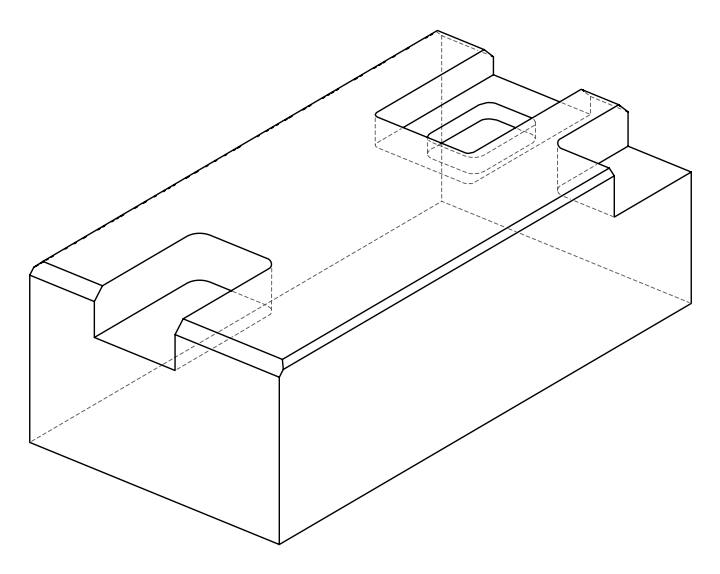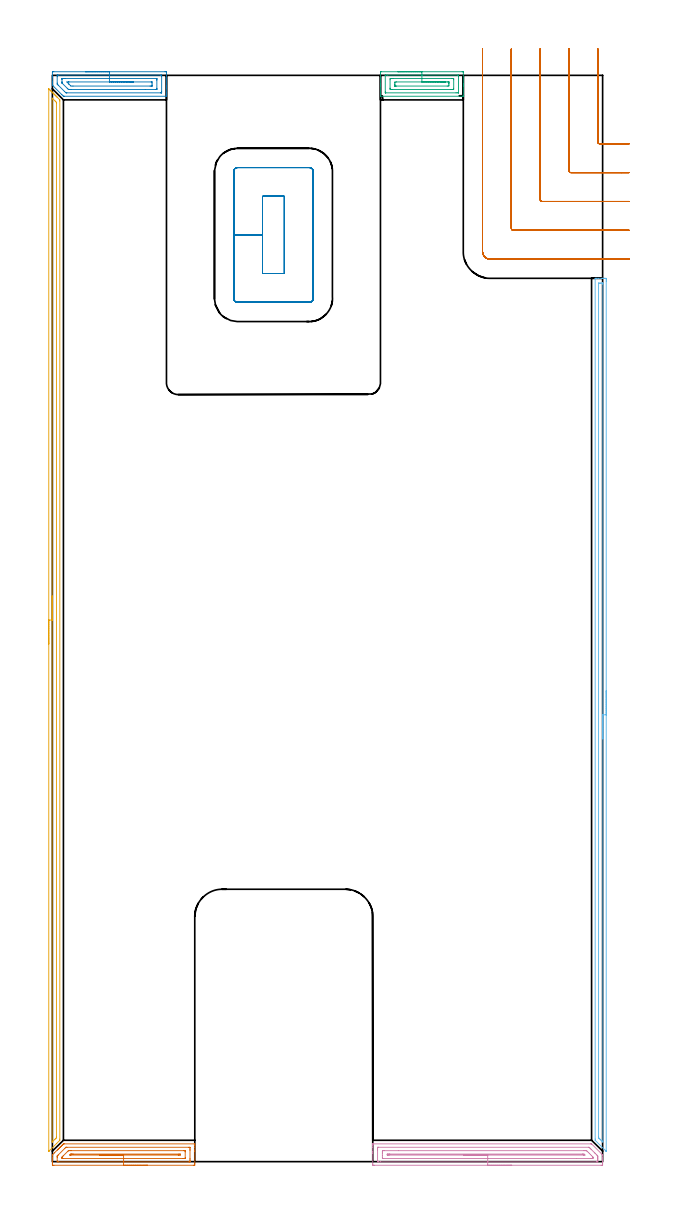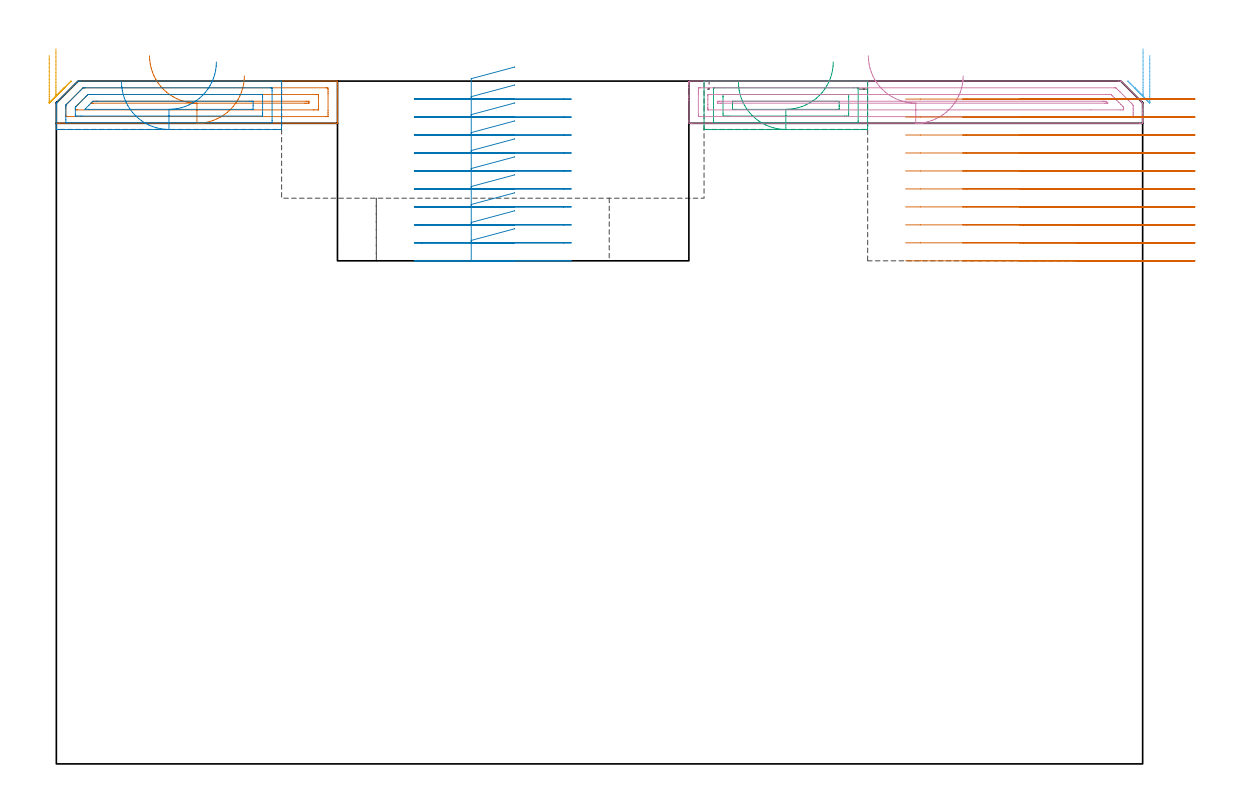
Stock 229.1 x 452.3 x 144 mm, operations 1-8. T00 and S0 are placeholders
(PLAN: 10 operations, 3 tool changes, 122.8 min)
(1 AREA_MILL | FG_CHAMFER_SURFACE | UGT0205_001 | 2.02 min | 2564 mm3)
(2 AREA_MILL_1 | FG_CHAMFER_SURFACE_1 | UGT0205_001 | 1.71 min | 2782 mm3)
(3 AREA_MILL_2 | FG_CHAMFER_SURFACE_2 | UGT0205_001 | 1.33 min | 2413 mm3)
(4 AREA_MILL_3 | FG_CHAMFER_SURFACE_3 | UGT0205_001 | 3.19 min | 4003 mm3)
(5 AREA_MILL_4 | FG_CHAMFER_SURFACE_4 | UGT0205_001 | 7.19 min | 4616 mm3)
(6 AREA_MILL_5 | FG_CHAMFER_SURFACE_5 | UGT0205_001 | 5.96 min | 3843 mm3)
(7 MILL_CORNER_NOTCH_RECTANGULAR | CORNER_NOTCH_RECTANGULAR | NXT0201_012 | Follow Part, ap 4, ae 75% | 11.27 min | 184425 mm3)
(8 MILL_RECTANGULAR_POCKET | POCKET_RECTANGULAR_STRAIGHT | NXT0201_012 | Follow Part, ap 4, ae 75% | 6.5 min | 131218 mm3)
(9 MILL_SLOT | SLOT_PARTIAL_RECTANGULAR | NXT0201_009 | Follow Part, ap 2, ae 75% | 66.01 min | 206068 mm3)
(10 MILL_SLOT_1 | SLOT_PARTIAL_RECTANGULAR_1 | NXT0201_012 | Follow Part, ap 4, ae 75% | 17.64 min | 316006 mm3)
(TOOL UGT0205_001 | Chamfer Mill 20 x 3 x 45 deg. | D20 FL50 Z2)
(TOOL NXT0201_012 | ENDMILL 16mm [2P460-1600-NA 1630] | D16 FL38 Z6)
(TOOL NXT0201_009 | ENDMILL 8mm [2P460-0800-NA 1630] | D8 FL26 Z6)
(OP 1 AREA_MILL)
G17 G21 G94 G90
T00 M6
G54
G17 G0 G90 X39.65 Y-1.5 S1061 M3
G43 Z154. H0
Z145.1
G94 G1 X39.612 Z144.228 F250.
X39.498 Z143.364
X39.309 Z142.512
X39.047 Z141.68
X38.713 Z140.874
X38.31 Z140.1
X37.841 Z139.364
X37.31 Z138.672
X36.721 Z138.029
X36.078 Z137.44
X35.386 Z136.908
X34.65 Z136.44
X33.876 Z136.037
X33.07 Z135.703
X32.238 Z135.441
X31.386 Z135.252
X30.522 Z135.138
X29.65 Z135.1
X0.617
X0.142 Y-1.494 Z135.102
X0.009 Y-1.491 Z135.105
X0. Y-1.024 Z135.571
Y-0.752 Z135.844
Y-0.141 Z136.453
Y0.404 Z137.001
Y0.742 Z137.338
Y1.288 Z137.884
Y1.625 Z138.22
Y2.729 Z139.327
X0.003 Y2.792 Z139.389
X0.022 Y2.823 Z139.421
X0.857 Y3.657 Z140.256
X2.062 Y4.864 Z141.461
X2.106 Y4.907 Z141.506
X2.312 Y5.112 Z141.711
X2.357 Y5.158 Z141.755
X2.404 Y5.205 Z141.803
X2.603 Y5.404 Z142.002
X2.651 Y5.452 Z142.049
X2.702 Y5.502 Z142.101
X2.894 Y5.695 Z142.294
X2.945 Y5.747 Z142.344
X3. Y5.8 Z142.399
X3.185 Y5.986 Z142.585
X3.24 Y6.041 Z142.638
X3.297 Y6.098 Z142.697
X3.476 Y6.277 Z142.876
X3.534 Y6.336 Z142.932
X3.595 Y6.396 Z142.995
X3.768 Y6.568 Z143.167
X3.828 Y6.63 Z143.226
X3.893 Y6.693 Z143.292
X4.059 Y6.859 Z143.458
X4.123 Y6.924 Z143.521
X4.191 Y6.992 Z143.589
X4.565 Y7.366 Z143.964
X4.574 Y7.374 Z143.969
X4.604 Y7.398 Z143.983
X5.083 Y7.4 Z144.
X59.129
X59.291 Y7.397 Z143.988
X59.293 Y7.387 Z143.978
X59.3 Y7.036 Z143.636
Y6.717 Z143.316
Y6.041 Z142.636
Y4.82 Z141.417
Y4.275 Z140.869
Y-0.752 Z135.846
X59.297 Y-1.024 Z135.573
X59.291 Y-1.492 Z135.106
X59.159 Y-1.495 Z135.103
X58.683 Y-1.5 Z135.1
X29.65
Y-0.086 Z136.514
X2.404 Y-0.085 Z136.515
X2.347
X2.02 Y-0.079 Z136.521
X2.01 Y0.027 Z136.627
X2.003 Y0.255 Z136.855
X2. Y1.625 Z138.225
X2.001 Y2.024 Z138.624
X2.005 Y2.266 Z138.866
X2.01 Y2.326 Z138.926
X2.015 Y2.353 Z138.953
X2.036 Y2.378 Z138.978
X2.16 Y2.508 Z139.108
X2.28 Y2.631 Z139.231
X2.404 Y2.755 Z139.355
X5.084 Y5.434 Z142.034
X5.39 Y5.739 Z142.339
X5.587 Y5.933 Z142.533
X5.624 Y5.965 Z142.565
X5.642 Y5.979 Z142.579
X5.664 Y5.981 Z142.581
X5.768 Y5.984 Z142.584
X5.977 Y5.986 Z142.586
X6.033
X56.896 Y5.985 Z142.585
X56.953
X57.28 Y5.979 Z142.579
X57.29 Y5.873 Z142.473
X57.297 Y5.645 Z142.245
X57.299 Y5.158 Z141.758
X57.3 Y4.759 Z141.359
Y1.226 Z137.826
X57.299 Y0.742 Z137.342
X57.298 Y0.345 Z136.945
X57.29 Y-0.056 Z136.544
X57.28 Y-0.08 Z136.52
X57.261 Y-0.081 Z136.519
X57.21 Y-0.084 Z136.516
X57.105 Y-0.085 Z136.515
X56.896 Y-0.086 Z136.514
X29.65
Y1.328 Z137.928
X4.49 Y1.329 Z137.929
X4.191 Y1.331 Z137.931
X4.091 Y1.332 Z137.932
X4.02 Y1.335 Z137.935
X4.01 Y1.437 Z138.037
X4.005 Y1.625 Z138.225
X4.004 Y1.81 Z138.41
X4.01 Y1.875 Z138.475
X4.043 Y1.932 Z138.532
X4.191 Y2.088 Z138.688
X4.401 Y2.301 Z138.901
X4.608 Y2.508 Z139.108
X6.375 Y4.275 Z140.875
X6.625 Y4.518 Z141.118
X6.663 Y4.552 Z141.152
X6.687 Y4.565 Z141.165
X6.721 Y4.566 Z141.166
X6.871 Y4.569 Z141.169
X7.464 Y4.571 Z141.171
X7.764
X54.81
X55.109 Y4.569 Z141.169
X55.209 Y4.568 Z141.168
X55.28 Y4.565 Z141.165
X55.29 Y4.463 Z141.063
X55.296 Y4.275 Z140.875
X55.299 Y4.087 Z140.687
Y1.625 Z138.225
X55.298 Y1.439 Z138.039
X55.292 Y1.374 Z137.974
X55.287 Y1.335 Z137.935
X55.258 Y1.334 Z137.934
X55.109 Y1.331 Z137.931
X54.516 Y1.329 Z137.929
X54.216 Y1.328 Z137.928
X29.65
Y2.743 Z139.343
X7.764
X7.525 Y2.745 Z139.345
X7.35 Y2.75 Z139.35
X7.314 Y2.754 Z139.354
X7.338 Y2.783 Z139.383
X7.375 Y2.824 Z139.424
X7.409 Y2.86 Z139.46
X7.587 Y3.037 Z139.637
X7.632 Y3.081 Z139.681
X7.681 Y3.123 Z139.723
X7.716 Y3.15 Z139.75
X7.764 Y3.152 Z139.752
X8.002 Y3.156 Z139.756
X8.42 Y3.157 Z139.757
X8.657
X52.667
X53.086 Y3.153 Z139.753
X53.286 Y3.15 Z139.75
X53.29 Y2.95 Z139.55
X53.286 Y2.75 Z139.35
X53.082 Y2.746 Z139.346
X52.666 Y2.743 Z139.343
X52.429
X29.65
X28.778 Z139.381
X27.913 Z139.495
X27.062 Z139.683
X26.23 Z139.946
X25.424 Z140.28
X24.65 Z140.682
X23.914 Z141.151
X23.222 Z141.682
X22.579 Z142.272
X21.99 Z142.915
X21.458 Z143.607
X20.99 Z144.343
X20.587 Z145.117
X20.253 Z145.923
X19.991 Z146.755
X19.802 Z147.606
X19.688 Z148.471
X19.65 Z149.343
G0 Z154.
M5
M2
(OP 2 AREA_MILL_1)
G17 G21 G94 G90
T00 M6
G54
G17 G0 G90 X13.75 Y453.8 S1061 M3
G43 Z154. H0
Z143.8
G94 G1 X13.788 Z142.928 F250.
X13.902 Z142.064
X14.091 Z141.212
X14.353 Z140.38
X14.687 Z139.574
X15.09 Z138.8
X15.558 Z138.064
X16.09 Z137.372
X16.679 Z136.729
X17.322 Z136.14
X18.014 Z135.608
X18.75 Z135.14
X19.524 Z134.737
X20.33 Z134.403
X21.162 Z134.141
X22.014 Z133.952
X22.878 Z133.838
X23.75 Z133.8
X46.915
X47.182 Y453.797 Z133.802
X47.49 Y453.791 Z133.806
X47.5 Y453.478 Z134.119
Y447.806 Z139.789
Y447.191 Z140.406
Y446.912 Z140.685
Y445.123 Z142.472
Y444.565 Z143.034
Y443.993 Z143.606
X47.493 Y443.654 Z143.937
X47.49 Y443.603 Z143.988
X47.361 Y443.6 Z144.
X5.04
X4.599 Y443.607 Z143.992
X4.538 Y443.664 Z143.935
X3.971 Y444.229 Z143.37
X0.202 Y447.998 Z139.602
X0.139 Y448.062 Z139.537
X0.009 Y448.203 Z139.396
X0.007 Y448.253 Z139.346
X0. Y448.532 Z139.066
Y449.035 Z138.564
Y449.594 Z138.001
Y451.662 Z135.935
Y452.277 Z135.318
X0.003 Y453.755 Z133.841
X0.007 Y453.791 Z133.805
X0.585 Y453.8 Z133.8
X23.75
Y452.386 Z135.214
X45.133 Y452.385 Z135.215
X45.242 Y452.384 Z135.216
X45.458 Y452.379 Z135.221
X45.491 Y452.374 Z135.226
X45.495 Y452.361 Z135.239
X45.498 Y452.329 Z135.271
X45.5 Y452.277 Z135.323
Y451.909 Z135.691
X45.499 Y445.65 Z141.95
X45.493 Y445.123 Z142.477
X45.49 Y445.034 Z142.566
X45.476 Y445.021 Z142.579
X45.423 Y445.018 Z142.582
X45.351 Y445.015 Z142.585
X45.242 Y445.014 Z142.586
X45.133
X6.039 Y445.015 Z142.585
X5.931 Y445.016 Z142.584
X5.822 Y445.019 Z142.581
X5.633 Y445.029 Z142.571
X5.533 Y445.123 Z142.477
X5.04 Y445.611 Z141.989
X2.367 Y448.283 Z139.317
X2.16 Y448.492 Z139.108
X2.059 Y448.598 Z139.002
X2.012 Y448.65 Z138.95
X2.009 Y448.7 Z138.9
X2.001 Y449.067 Z138.533
Y451.75 Z135.85
X2.007 Y452.277 Z135.323
X2.01 Y452.366 Z135.234
X2.024 Y452.379 Z135.221
X2.077 Y452.382 Z135.218
X2.149 Y452.385 Z135.215
X2.258 Y452.386 Z135.214
X2.367
X23.75
Y450.972 Z136.628
X43.42 Y450.971 Z136.629
X43.462 Y450.97 Z136.63
X43.484 Y450.968 Z136.632
X43.489 Y450.966 Z136.634
X43.491 Y450.935 Z136.665
X43.498 Y450.637 Z136.963
X43.5 Y450.488 Z137.112
Y450.339 Z137.261
Y446.912 Z140.688
Y446.763 Z140.837
X43.498 Y446.614 Z140.986
X43.494 Y446.514 Z141.086
X43.49 Y446.44 Z141.16
X43.47 Y446.435 Z141.165
X43.351 Y446.433 Z141.167
X42.941 Y446.43 Z141.17
X38.71 Y446.428 Z141.172
X7.712 Y446.429 Z141.171
X7.301 Y446.431 Z141.169
X6.822 Y446.436 Z141.164
X6.669 Y446.442 Z141.158
X6.51 Y446.597 Z141.003
X6.189 Y446.912 Z140.688
X4.149 Y448.951 Z138.649
X4.07 Y449.032 Z138.568
X4.034 Y449.073 Z138.527
X4.018 Y449.093 Z138.507
X4.01 Y449.147 Z138.453
X4.003 Y449.445 Z138.155
X4.001 Y449.594 Z138.006
X4. Y450.637 Z136.963
X4.002 Y450.787 Z136.813
X4.006 Y450.886 Z136.714
X4.01 Y450.96 Z136.64
X4.03 Y450.965 Z136.635
X4.149 Y450.967 Z136.633
X4.559 Y450.97 Z136.63
X5.04 Y450.971 Z136.629
X5.449 Y450.972 Z136.628
X23.75
Y449.557 Z138.043
X41.123
X41.326 Y449.556 Z138.044
X41.428 Y449.554 Z138.046
X41.476 Y449.551 Z138.049
X41.49 Y449.548 Z138.052
X41.5 Y448.7 Z138.9
X41.495 Y447.88 Z139.72
X41.491 Y447.854 Z139.746
X41.477 Y447.85 Z139.75
X41.426 Y447.847 Z139.753
X41.319 Y447.844 Z139.756
X41.106 Y447.843 Z139.757
X40.678
X8.567
X7.712 Y447.85 Z139.75
X6.849 Y448.7 Z138.9
X6.822 Y448.728 Z138.872
X6.022 Y449.55 Z138.05
X6.822 Y449.557 Z138.043
X6.858
X23.75
X24.622 Z138.081
X25.486 Z138.195
X26.338 Z138.383
X27.17 Z138.646
X27.976 Z138.98
X28.75 Z139.382
X29.486 Z139.851
X30.178 Z140.382
X30.821 Z140.972
X31.41 Z141.615
X31.942 Z142.307
X32.41 Z143.043
X32.813 Z143.816
X33.147 Z144.622
X33.409 Z145.454
X33.598 Z146.306
X33.712 Z147.171
X33.75 Z148.043
G0 Z154.
M5
M2
(OP 3 AREA_MILL_2)
G17 G21 G94 G90
T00 M6
G54
G17 G0 G90 X143.85 Y453.8 S1061 M3
G43 Z154. H0
Z143.8
G94 G1 X143.888 Z142.928 F250.
X144.002 Z142.064
X144.191 Z141.212
X144.453 Z140.38
X144.787 Z139.574
X145.19 Z138.8
X145.658 Z138.064
X146.19 Z137.372
X146.779 Z136.729
X147.422 Z136.14
X148.114 Z135.608
X148.85 Z135.14
X149.624 Z134.737
X150.43 Z134.403
X151.262 Z134.141
X152.114 Z133.952
X152.978 Z133.838
X153.85 Z133.8
X170.627
X170.893 Y453.796 Z133.802
X171.09 Y453.791 Z133.805
X171.1 Y453.586 Z134.01
Y448.7 Z138.893
Y447.87 Z139.729
Y443.69 Z143.909
X171.095 Y443.611 Z143.986
X171.091 Y443.606 Z143.992
X171.069 Y443.6 Z144.
X136.631
X136.609 Y443.606 Z143.992
X136.605 Y443.611 Z143.986
X136.6 Y443.69 Z143.909
Y447.87 Z139.729
Y448.697 Z138.897
Y453.171 Z134.425
X136.603 Y453.589 Z134.007
X136.61 Y453.791 Z133.805
X136.81 Y453.799 Z133.799
X137.073 Y453.8 Z133.8
X153.85
Y452.386 Z135.214
X168.861
X168.969 Y452.384 Z135.216
X169.04 Y452.382 Z135.218
X169.088 Y452.379 Z135.221
X169.092 Y452.357 Z135.243
X169.096 Y452.277 Z135.323
X169.1 Y452.035 Z135.565
Y445.123 Z142.477
X169.098 Y445.063 Z142.537
X169.094 Y445.033 Z142.567
X169.091 Y445.023 Z142.577
X169.075 Y445.021 Z142.579
X168.967 Y445.016 Z142.584
X168.861 Y445.015 Z142.585
X168.086 Y445.014 Z142.586
X138.839
X138.731 Y445.016 Z142.584
X138.66 Y445.018 Z142.582
X138.611 Y445.021 Z142.579
X138.608 Y445.043 Z142.557
X138.604 Y445.123 Z142.477
X138.6 Y445.365 Z142.235
Y452.277 Z135.323
X138.602 Y452.337 Z135.263
X138.605 Y452.367 Z135.233
X138.609 Y452.377 Z135.223
X138.625 Y452.379 Z135.221
X138.733 Y452.384 Z135.216
X138.839 Y452.385 Z135.215
X139.614 Y452.386 Z135.214
X153.85
Y450.972 Z136.628
X166.212 Y450.971 Z136.629
X166.619 Y450.97 Z136.63
X167.095 Y450.964 Z136.636
X167.1 Y450.488 Z137.112
Y446.912 Z140.688
X167.095 Y446.436 Z141.164
X166.687 Y446.43 Z141.17
X166.212 Y446.429 Z141.171
X165.735 Y446.428 Z141.172
X141.488 Y446.429 Z141.171
X141.081 Y446.43 Z141.17
X140.605 Y446.436 Z141.164
X140.6 Y446.912 Z140.688
Y446.917 Z140.683
Y450.488 Z137.112
X140.605 Y450.965 Z136.635
X141.013 Y450.97 Z136.63
X141.488 Y450.971 Z136.629
X141.894 Y450.972 Z136.628
X153.85
Y449.557 Z138.043
X164.482
X164.877 Y449.555 Z138.045
X165.074 Y449.552 Z138.048
X165.09 Y449.55 Z138.05
X165.094 Y449.534 Z138.066
X165.098 Y449.497 Z138.103
X165.099 Y449.445 Z138.155
X165.1 Y448.932 Z138.668
X165.098 Y448.7 Z138.9
X165.091 Y448.047 Z139.553
X165.072 Y447.85 Z139.75
X164.41 Y447.843 Z139.757
X143.218
X142.823 Y447.845 Z139.755
X142.626 Y447.848 Z139.752
X142.61 Y447.85 Z139.75
X142.606 Y447.866 Z139.734
X142.602 Y447.903 Z139.697
X142.6 Y447.955 Z139.645
Y448.468 Z139.132
X142.602 Y448.7 Z138.9
X142.609 Y449.353 Z138.247
X142.628 Y449.55 Z138.05
X143.29 Y449.557 Z138.043
X153.85
X154.722 Z138.081
X155.586 Z138.195
X156.438 Z138.383
X157.27 Z138.646
X158.076 Z138.98
X158.85 Z139.382
X159.586 Z139.851
X160.278 Z140.382
X160.921 Z140.972
X161.51 Z141.615
X162.041 Z142.307
X162.51 Z143.043
X162.913 Z143.817
X163.247 Z144.623
X163.509 Z145.455
X163.698 Z146.306
X163.812 Z147.171
X163.85 Z148.043
G0 Z154.
M5
M2
(OP 4 AREA_MILL_3)
G17 G21 G94 G90
T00 M6
G54
G17 G0 G90 X191.25 Y-1.5 S1061 M3
G43 Z154. H0
Z145.1
G94 G1 X191.212 Z144.228 F250.
X191.098 Z143.363
X190.909 Z142.512
X190.647 Z141.68
X190.313 Z140.874
X189.91 Z140.1
X189.441 Z139.364
X188.91 Z138.672
X188.321 Z138.029
X187.678 Z137.44
X186.986 Z136.908
X186.25 Z136.44
X185.476 Z136.037
X184.67 Z135.703
X183.838 Z135.441
X182.986 Z135.252
X182.122 Z135.138
X181.25 Z135.1
X133.994
X133.519 Y-1.495 Z135.103
X133.409 Y-1.491 Z135.106
X133.4 Y-1.024 Z135.573
Y3.392 Z139.986
Y3.981 Z140.579
Y4.275 Z140.872
Y6.041 Z142.636
Y6.628 Z143.227
Y6.924 Z143.523
Y7.084 Z143.684
X133.407 Y7.389 Z143.98
X133.409 Y7.397 Z143.988
X133.548 Y7.4 Z144.
X224.048
X224.499 Y7.396 Z143.989
X224.526 Y7.373 Z143.971
X224.535 Y7.366 Z143.964
X228.803 Y3.097 Z139.696
X228.95 Y2.95 Z139.547
X229.09 Y2.806 Z139.404
X229.1 Y2.73 Z139.33
Y1.625 Z138.224
Y1.329 Z137.928
Y0.742 Z137.338
Y0.449 Z137.045
Y-0.141 Z136.456
Y-0.434 Z136.163
X229.096 Y-1.024 Z135.57
X229.091 Y-1.491 Z135.105
X228.98 Y-1.494 Z135.102
X228.506 Y-1.5 Z135.1
X181.25
Y-0.086 Z136.514
X136.669
X135.777 Y-0.084 Z136.516
X135.719 Y-0.083 Z136.517
X135.41 Y-0.07 Z136.53
X135.406 Y0.022 Z136.622
X135.401 Y0.231 Z136.831
X135.4 Y4.648 Z141.248
X135.401 Y5.158 Z141.758
X135.402 Y5.529 Z142.129
X135.41 Y5.904 Z142.504
X135.421 Y5.979 Z142.579
X135.464 Y5.981 Z142.581
X135.568 Y5.984 Z142.584
X135.777 Y5.986 Z142.586
X135.833
X223.213 Y5.985 Z142.585
X223.42 Y5.98 Z142.58
X223.443 Y5.979 Z142.579
X223.486 Y5.952 Z142.552
X223.626 Y5.818 Z142.418
X223.797 Y5.651 Z142.251
X224.048 Y5.402 Z142.002
X224.292 Y5.158 Z141.758
X225.831 Y3.619 Z140.219
X226.059 Y3.392 Z139.992
X226.723 Y2.724 Z139.324
X226.931 Y2.508 Z139.108
X227.09 Y2.32 Z138.92
X227.096 Y2.139 Z138.739
X227.099 Y1.625 Z138.225
X227.1 Y1.252 Z137.852
X227.099 Y0.742 Z137.342
X227.098 Y0.371 Z136.971
X227.09 Y-0.005 Z136.595
X227.079 Y-0.079 Z136.521
X227.036 Y-0.081 Z136.519
X226.932 Y-0.084 Z136.516
X226.723 Y-0.086 Z136.514
X226.667
X181.25
Y1.328 Z137.928
X137.56 Y1.329 Z137.929
X137.461 Y1.331 Z137.931
X137.426 Y1.333 Z137.933
X137.413 Y1.334 Z137.934
X137.41 Y1.361 Z137.961
X137.404 Y1.466 Z138.066
X137.401 Y1.625 Z138.225
X137.4 Y1.784 Z138.384
Y2.508 Z139.108
Y3.55 Z140.15
X137.403 Y4.275 Z140.875
X137.407 Y4.427 Z141.027
X137.42 Y4.564 Z141.164
X137.56 Y4.566 Z141.166
X138.153 Y4.571 Z141.171
X144.171 Y4.572 Z141.172
X221.373 Y4.571 Z141.171
X221.966 Y4.57 Z141.17
X222.265 Y4.567 Z141.167
X222.363 Y4.564 Z141.164
X222.433 Y4.556 Z141.156
X222.491 Y4.501 Z141.101
X222.723 Y4.275 Z140.875
X223.156 Y3.844 Z140.444
X223.609 Y3.392 Z139.992
X224.048 Y2.953 Z139.553
X224.492 Y2.508 Z139.108
X224.94 Y2.057 Z138.657
X225.076 Y1.913 Z138.513
X225.092 Y1.776 Z138.376
X225.095 Y1.625 Z138.225
X225.093 Y1.473 Z138.073
X225.08 Y1.335 Z137.935
X224.94 Y1.334 Z137.934
X224.347 Y1.329 Z137.929
X218.18 Y1.328 Z137.928
X181.25
Y2.743 Z139.343
X140.235
X139.997 Y2.744 Z139.344
X139.581 Y2.75 Z139.35
X139.41 Y2.763 Z139.363
X139.408 Y2.95 Z139.55
X139.41 Y3.137 Z139.737
X139.587 Y3.151 Z139.751
X139.817 Y3.155 Z139.755
X140.235 Y3.157 Z139.757
X140.472
X220.718
X220.954 Y3.155 Z139.755
X221.373 Y3.15 Z139.75
X221.593 Y2.946 Z139.546
X221.774 Y2.749 Z139.349
X221.373 Y2.745 Z139.345
X221.136 Y2.743 Z139.343
X181.25
X180.378 Z139.381
X179.513 Z139.495
X178.662 Z139.683
X177.83 Z139.946
X177.024 Z140.28
X176.25 Z140.682
X175.514 Z141.151
X174.822 Z141.682
X174.179 Z142.272
X173.59 Z142.915
X173.058 Z143.607
X172.59 Z144.343
X172.187 Z145.116
X171.853 Z145.922
X171.591 Z146.754
X171.402 Z147.606
X171.288 Z148.471
X171.25 Z149.343
G0 Z154.
M5
M2
(OP 5 AREA_MILL_4)
G17 G21 G94 G90
T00 M6
G54
G17 G0 G90 X-1.5 Y215.5 S1061 M3
G43 Z154. H0
Z149.4
G94 G1 Y215.538 Z148.528 F250.
Y215.652 Z147.663
Y215.841 Z146.812
Y216.103 Z145.98
Y216.437 Z145.174
Y216.84 Z144.4
Y217.308 Z143.664
Y217.839 Z142.972
Y218.429 Z142.329
Y219.072 Z141.74
Y219.764 Z141.208
Y220.5 Z140.74
Y221.274 Z140.337
Y222.08 Z140.003
Y222.912 Z139.741
Y223.763 Z139.552
Y224.628 Z139.438
Y225.5 Z139.4
Y446.439
X-1.496 Y446.681 Z139.403
X-1.494 Y446.683 Z139.405
X-1.481 Y446.681 Z139.418
X-1.183 Y446.384 Z139.716
X-0.974 Y446.175 Z139.922
X-0.886 Y446.086 Z140.014
X-0.767 Y445.967 Z140.133
X-0.678 Y445.88 Z140.218
X-0.588 Y445.788 Z140.311
X-0.473 Y445.673 Z140.426
X-0.382 Y445.584 Z140.514
X-0.29 Y445.49 Z140.609
X-0.18 Y445.38 Z140.72
X-0.087 Y445.289 Z140.809
X0.007 Y445.193 Z140.907
X0.114 Y445.086 Z141.013
X0.209 Y444.993 Z141.105
X0.305 Y444.895 Z141.205
X0.407 Y444.793 Z141.307
X0.504 Y444.697 Z141.4
X0.603 Y444.597 Z141.502
X0.701 Y444.499 Z141.6
X0.8 Y444.402 Z141.696
X0.9 Y444.3 Z141.8
X0.995 Y444.206 Z141.894
X1.096 Y444.106 Z141.992
X1.198 Y444.002 Z142.098
X1.288 Y443.912 Z142.188
X1.391 Y443.811 Z142.287
X1.496 Y443.704 Z142.395
X1.582 Y443.619 Z142.481
X1.687 Y443.515 Z142.583
X1.794 Y443.407 Z142.693
X1.875 Y443.325 Z142.775
X1.982 Y443.219 Z142.878
X3.017 Y442.184 Z143.915
X3.032 Y442.168 Z143.929
X3.102 Y442.095 Z143.98
X3.1 Y441.62 Z144.
Y9.379
X3.102 Y8.905 Z143.98
X3.032 Y8.831 Z143.929
X1.793 Y7.593 Z142.693
X0.504 Y6.304 Z141.404
X-1.332 Y4.467 Z139.566
X-1.417 Y4.385 Z139.481
X-1.491 Y4.314 Z139.405
X-1.498 Y4.427 Z139.402
X-1.499 Y4.467 Z139.401
X-1.5 Y225.5 Z139.4
X-0.086 Z140.814
Y442.513
X-0.079 Y442.734 Z140.821
X-0.071 Y442.81 Z140.829
X-0.018 Y442.763 Z140.882
X0.039 Y442.71 Z140.939
X1.129 Y441.621 Z142.029
X1.462 Y441.282 Z142.362
X1.679 Y441.058 Z142.579
X1.682 Y440.951 Z142.582
X1.686 Y440.729 Z142.586
Y10.273
X1.682 Y10.05 Z142.582
X1.679 Y9.943 Z142.579
X1.61 Y9.869 Z142.51
X1.408 Y9.66 Z142.308
X1.13 Y9.379 Z142.03
X-0.024 Y8.227 Z140.876
X-0.053 Y8.202 Z140.847
X-0.075 Y8.185 Z140.825
X-0.079 Y8.265 Z140.821
X-0.086 Y8.485 Z140.814
Y225.5
Y226.371 Z140.852
Y227.236 Z140.966
Y228.088 Z141.155
Y228.92 Z141.417
Y229.726 Z141.751
Y230.5 Z142.154
Y231.236 Z142.623
Y231.928 Z143.154
Y232.571 Z143.743
Y233.16 Z144.386
Y233.691 Z145.078
Y234.16 Z145.814
Y234.563 Z146.588
Y234.897 Z147.394
Y235.159 Z148.226
Y235.348 Z149.078
Y235.462 Z149.943
Y235.5 Z150.814
G0 Z154.
M5
M2
(OP 6 AREA_MILL_5)
G17 G21 G94 G90
T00 M6
G54
G17 G0 G90 X230.6 Y196.05 S1061 M3
G43 Z154. H0
Z149.4
G94 G1 Y196.012 Z148.528 F250.
Y195.898 Z147.664
Y195.709 Z146.812
Y195.447 Z145.98
Y195.113 Z145.174
Y194.71 Z144.4
Y194.242 Z143.664
Y193.71 Z142.972
Y193.121 Z142.329
Y192.478 Z141.74
Y191.786 Z141.208
Y191.05 Z140.74
Y190.276 Z140.337
Y189.47 Z140.003
Y188.638 Z139.741
Y187.786 Z139.552
Y186.922 Z139.438
Y186.05 Z139.4
X230.599 Y4.486 Z139.401
X230.598 Y4.445 Z139.402
X230.592 Y4.316 Z139.406
X230.517 Y4.386 Z139.481
X230.414 Y4.486 Z139.584
X230.321 Y4.578 Z139.677
X226.058 Y8.842 Z143.942
X226.019 Y8.883 Z143.981
X226.007 Y8.9 Z143.993
X226. Y9.405 Z144.
Y367.614
X226.003 Y367.791 Z143.988
X226.034 Y367.8 Z143.957
X226.437 Z143.563
X226.677 Z143.322
X227.413 Z142.582
X228.668 Z141.329
X229.187 Z140.808
X229.814 Z140.181
X230.074 Y367.798 Z139.922
X230.591 Y367.792 Z139.405
X230.594 Y367.692 Z139.403
X230.599 Y367.167 Z139.401
X230.6 Y366.636 Z139.4
Y186.05
X229.186 Z140.814
Y8.511
X229.181 Y8.288 Z140.819
X229.179 Y8.194 Z140.821
X229.127 Y8.235 Z140.873
X229.057 Y8.3 Z140.943
X228.84 Y8.51 Z141.16
X228.3 Y9.05 Z141.7
X227.945 Y9.405 Z142.055
X227.585 Y9.769 Z142.415
X227.482 Y9.875 Z142.518
X227.421 Y9.941 Z142.579
X227.42 Y9.964 Z142.58
X227.417 Y10.075 Z142.583
X227.414 Y10.298 Z142.586
X227.415 Y365.602 Z142.585
X227.416 Y365.713 Z142.584
X227.419 Y365.768 Z142.581
X227.42 Y365.788 Z142.58
X227.465 Y365.79 Z142.535
X227.884 Y365.798 Z142.116
X228.3 Y365.799 Z141.7
X228.769 Z141.231
X229.042 Y365.795 Z140.958
X229.163 Y365.79 Z140.837
X229.179 Y365.788 Z140.821
X229.181 Y365.768 Z140.819
X229.184 Y365.713 Z140.816
X229.185 Y365.602 Z140.815
X229.186 Y365.379 Z140.814
Y186.05
Y185.178 Z140.852
Y184.314 Z140.966
Y183.462 Z141.155
Y182.63 Z141.417
Y181.824 Z141.751
Y181.05 Z142.154
Y180.314 Z142.623
Y179.622 Z143.154
Y178.979 Z143.743
Y178.39 Z144.386
Y177.858 Z145.078
Y177.39 Z145.814
Y176.987 Z146.588
Y176.653 Z147.394
Y176.391 Z148.226
Y176.202 Z149.078
Y176.088 Z149.943
Y176.05 Z150.814
G0 Z154.
M5
M2
(OP 7 MILL_CORNER_NOTCH_RECTANGULAR)
G17 G21 G94 G90
T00 M6
G54
G17 G0 G90 X227.1 Y463.3 S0 M3
G43 Z154. H1
Z140.21
G94 G1 Y460.3 F250.
Y424.595 F500.
G3 X227.895 Y423.8 R0.8
G1 X237.1
X240.1 F250.
G0 Z154.
X215.1 Y463.3
Z140.21
G1 Y460.3
Y412.595 F500.
G3 X215.895 Y411.8 R0.8
G1 X237.1
X240.1 F250.
G0 Z154.
X203.1 Y463.3
Z140.21
G1 Y460.3
Y400.595 F500.
G3 X203.895 Y399.8 R0.8
G1 X237.1
X240.1 F250.
G0 Z154.
X191.1 Y463.3
Z140.21
G1 Y460.3
Y388.596 F500.
G3 X191.896 Y387.8 R0.8
G1 X237.1
X240.1 F250.
G0 Z154.
X179.1 Y463.3
Z140.21
G1 Y460.3
Y378.9 F500.
G3 X182.2 Y375.8 R3.1
G1 X237.1
X240.1 F250.
G0 Z154.
X227.1 Y463.3
Z136.42
G1 Y460.3
Y424.595 F500.
G3 X227.895 Y423.8 R0.8
G1 X237.1
X240.1 F250.
G0 Z154.
X215.1 Y463.3
Z136.42
G1 Y460.3
Y412.595 F500.
G3 X215.895 Y411.8 R0.8
G1 X237.1
X240.1 F250.
G0 Z154.
X203.1 Y463.3
Z136.42
G1 Y460.3
Y400.595 F500.
G3 X203.895 Y399.8 R0.8
G1 X237.1
X240.1 F250.
G0 Z154.
X191.1 Y463.3
Z136.42
G1 Y460.3
Y388.596 F500.
G3 X191.896 Y387.8 R0.8
G1 X237.1
X240.1 F250.
G0 Z154.
X179.1 Y463.3
Z136.42
G1 Y460.3
Y378.9 F500.
G3 X182.2 Y375.8 R3.1
G1 X237.1
X240.1 F250.
G0 Z154.
X227.1 Y463.3
Z132.63
G1 Y460.3
Y424.595 F500.
G3 X227.895 Y423.8 R0.8
G1 X237.1
X240.1 F250.
G0 Z154.
X215.1 Y463.3
Z132.63
G1 Y460.3
Y412.595 F500.
G3 X215.895 Y411.8 R0.8
G1 X237.1
X240.1 F250.
G0 Z154.
X203.1 Y463.3
Z132.63
G1 Y460.3
Y400.595 F500.
G3 X203.895 Y399.8 R0.8
G1 X237.1
X240.1 F250.
G0 Z154.
X191.1 Y463.3
Z132.63
G1 Y460.3
Y388.596 F500.
G3 X191.896 Y387.8 R0.8
G1 X237.1
X240.1 F250.
G0 Z154.
X179.1 Y463.3
Z132.63
G1 Y460.3
Y378.9 F500.
G3 X182.2 Y375.8 R3.1
G1 X237.1
X240.1 F250.
G0 Z154.
X227.1 Y463.3
Z128.84
G1 Y460.3
Y424.595 F500.
G3 X227.895 Y423.8 R0.8
G1 X237.1
X240.1 F250.
G0 Z154.
X215.1 Y463.3
Z128.84
G1 Y460.3
Y412.595 F500.
G3 X215.895 Y411.8 R0.8
G1 X237.1
X240.1 F250.
G0 Z154.
X203.1 Y463.3
Z128.84
G1 Y460.3
Y400.595 F500.
G3 X203.895 Y399.8 R0.8
G1 X237.1
X240.1 F250.
G0 Z154.
X191.1 Y463.3
Z128.84
G1 Y460.3
Y388.596 F500.
G3 X191.896 Y387.8 R0.8
G1 X237.1
X240.1 F250.
G0 Z154.
X179.1 Y463.3
Z128.84
G1 Y460.3
Y378.9 F500.
G3 X182.2 Y375.8 R3.1
G1 X237.1
X240.1 F250.
G0 Z154.
X227.1 Y463.3
Z125.05
G1 Y460.3
Y424.595 F500.
G3 X227.895 Y423.8 R0.8
G1 X237.1
X240.1 F250.
G0 Z154.
X215.1 Y463.3
Z125.05
G1 Y460.3
Y412.595 F500.
G3 X215.895 Y411.8 R0.8
G1 X237.1
X240.1 F250.
G0 Z154.
X203.1 Y463.3
Z125.05
G1 Y460.3
Y400.595 F500.
G3 X203.895 Y399.8 R0.8
G1 X237.1
X240.1 F250.
G0 Z154.
X191.1 Y463.3
Z125.05
G1 Y460.3
Y388.596 F500.
G3 X191.896 Y387.8 R0.8
G1 X237.1
X240.1 F250.
G0 Z154.
X179.1 Y463.3
Z125.05
G1 Y460.3
Y378.9 F500.
G3 X182.2 Y375.8 R3.1
G1 X237.1
X240.1 F250.
G0 Z154.
X227.1 Y463.3
Z121.26
G1 Y460.3
Y424.595 F500.
G3 X227.895 Y423.8 R0.8
G1 X237.1
X240.1 F250.
G0 Z154.
X215.1 Y463.3
Z121.26
G1 Y460.3
Y412.595 F500.
G3 X215.895 Y411.8 R0.8
G1 X237.1
X240.1 F250.
G0 Z154.
X203.1 Y463.3
Z121.26
G1 Y460.3
Y400.595 F500.
G3 X203.895 Y399.8 R0.8
G1 X237.1
X240.1 F250.
G0 Z154.
X191.1 Y463.3
Z121.26
G1 Y460.3
Y388.596 F500.
G3 X191.896 Y387.8 R0.8
G1 X237.1
X240.1 F250.
G0 Z154.
X179.1 Y463.3
Z121.26
G1 Y460.3
Y378.9 F500.
G3 X182.2 Y375.8 R3.1
G1 X237.1
X240.1 F250.
G0 Z154.
X227.1 Y463.3
Z117.47
G1 Y460.3
Y424.595 F500.
G3 X227.895 Y423.8 R0.8
G1 X237.1
X240.1 F250.
G0 Z154.
X215.1 Y463.3
Z117.47
G1 Y460.3
Y412.595 F500.
G3 X215.895 Y411.8 R0.8
G1 X237.1
X240.1 F250.
G0 Z154.
X203.1 Y463.3
Z117.47
G1 Y460.3
Y400.595 F500.
G3 X203.895 Y399.8 R0.8
G1 X237.1
X240.1 F250.
G0 Z154.
X191.1 Y463.3
Z117.47
G1 Y460.3
Y388.596 F500.
G3 X191.896 Y387.8 R0.8
G1 X237.1
X240.1 F250.
G0 Z154.
X179.1 Y463.3
Z117.47
G1 Y460.3
Y378.9 F500.
G3 X182.2 Y375.8 R3.1
G1 X237.1
X240.1 F250.
G0 Z154.
X227.1 Y463.3
Z113.68
G1 Y460.3
Y424.595 F500.
G3 X227.895 Y423.8 R0.8
G1 X237.1
X240.1 F250.
G0 Z154.
X215.1 Y463.3
Z113.68
G1 Y460.3
Y412.595 F500.
G3 X215.895 Y411.8 R0.8
G1 X237.1
X240.1 F250.
G0 Z154.
X203.1 Y463.3
Z113.68
G1 Y460.3
Y400.595 F500.
G3 X203.895 Y399.8 R0.8
G1 X237.1
X240.1 F250.
G0 Z154.
X191.1 Y463.3
Z113.68
G1 Y460.3
Y388.596 F500.
G3 X191.896 Y387.8 R0.8
G1 X237.1
X240.1 F250.
G0 Z154.
X179.1 Y463.3
Z113.68
G1 Y460.3
Y378.9 F500.
G3 X182.2 Y375.8 R3.1
G1 X237.1
X240.1 F250.
G0 Z154.
X227.1 Y463.3
Z109.89
G1 Y460.3
Y424.595 F500.
G3 X227.895 Y423.8 R0.8
G1 X237.1
X240.1 F250.
G0 Z154.
X215.1 Y463.3
Z109.89
G1 Y460.3
Y412.595 F500.
G3 X215.895 Y411.8 R0.8
G1 X237.1
X240.1 F250.
G0 Z154.
X203.1 Y463.3
Z109.89
G1 Y460.3
Y400.595 F500.
G3 X203.895 Y399.8 R0.8
G1 X237.1
X240.1 F250.
G0 Z154.
X191.1 Y463.3
Z109.89
G1 Y460.3
Y388.596 F500.
G3 X191.896 Y387.8 R0.8
G1 X237.1
X240.1 F250.
G0 Z154.
X179.1 Y463.3
Z109.89
G1 Y460.3
Y378.9 F500.
G3 X182.2 Y375.8 R3.1
G1 X237.1
X240.1 F250.
G0 Z154.
X227.1 Y463.3
Z106.1
G1 Y460.3
Y424.595 F500.
G3 X227.895 Y423.8 R0.8
G1 X237.1
X240.1 F250.
G0 Z154.
X215.1 Y463.3
Z106.1
G1 Y460.3
Y412.595 F500.
G3 X215.895 Y411.8 R0.8
G1 X237.1
X240.1 F250.
G0 Z154.
X203.1 Y463.3
Z106.1
G1 Y460.3
Y400.595 F500.
G3 X203.895 Y399.8 R0.8
G1 X237.1
X240.1 F250.
G0 Z154.
X191.1 Y463.3
Z106.1
G1 Y460.3
Y388.596 F500.
G3 X191.896 Y387.8 R0.8
G1 X237.1
X240.1 F250.
G0 Z154.
X179.1 Y463.3
Z106.1
G1 Y460.3
Y378.9 F500.
G3 X182.2 Y375.8 R3.1
G1 X237.1
X240.1 F250.
G0 Z154.
M5
M2
(OP 8 MILL_RECTANGULAR_POCKET)
G17 G21 G94 G90
T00 M6
G54
G17 G0 G90 X96.6 Y401.709 S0 M3
G43 Z154. H1
Z147.
G94 G1 Y401.9 Z146.949 F250.
X87.5 Z144.51
Y385.85 Z140.21
Y369.8 F500.
X96.6
Y401.9
X87.5
Y385.85
X75.5
Y359.4
G3 X77.1 Y357.8 R1.6
G1 X107.
G3 X108.6 Y359.4 R1.6
G1 Y412.3
G3 X107. Y413.9 R1.6
G1 X77.1
G3 X75.5 Y412.3 R1.6
G1 Y385.85
Y384.85
G0 X96.6 Y401.709 Z143.21
G1 Y401.9 Z143.159 F250.
X87.5 Z140.721
Y385.85 Z136.42
Y369.8 F500.
X96.6
Y401.9
X87.5
Y385.85
X75.5
Y359.4
G3 X77.1 Y357.8 R1.6
G1 X107.
G3 X108.6 Y359.4 R1.6
G1 Y412.3
G3 X107. Y413.9 R1.6
G1 X77.1
G3 X75.5 Y412.3 R1.6
G1 Y385.85
Y384.85
G0 X96.6 Y401.709 Z139.42
G1 Y401.9 Z139.369 F250.
X87.5 Z136.931
Y385.85 Z132.63
Y369.8 F500.
X96.6
Y401.9
X87.5
Y385.85
X75.5
Y359.4
G3 X77.1 Y357.8 R1.6
G1 X107.
G3 X108.6 Y359.4 R1.6
G1 Y412.3
G3 X107. Y413.9 R1.6
G1 X77.1
G3 X75.5 Y412.3 R1.6
G1 Y385.85
Y384.85
G0 X96.6 Y401.709 Z135.63
G1 Y401.9 Z135.579 F250.
X87.5 Z133.141
Y385.85 Z128.84
Y369.8 F500.
X96.6
Y401.9
X87.5
Y385.85
X75.5
Y359.4
G3 X77.1 Y357.8 R1.6
G1 X107.
G3 X108.6 Y359.4 R1.6
G1 Y412.3
G3 X107. Y413.9 R1.6
G1 X77.1
G3 X75.5 Y412.3 R1.6
G1 Y385.85
Y384.85
G0 X96.6 Y401.709 Z131.84
G1 Y401.9 Z131.789 F250.
X87.5 Z129.351
Y385.85 Z125.05
Y369.8 F500.
X96.6
Y401.9
X87.5
Y385.85
X75.5
Y359.4
G3 X77.1 Y357.8 R1.6
G1 X107.
G3 X108.6 Y359.4 R1.6
G1 Y412.3
G3 X107. Y413.9 R1.6
G1 X77.1
G3 X75.5 Y412.3 R1.6
G1 Y385.85
Y384.85
G0 X96.6 Y401.709 Z128.05
G1 Y401.9 Z127.999 F250.
X87.5 Z125.561
Y385.85 Z121.26
Y369.8 F500.
X96.6
Y401.9
X87.5
Y385.85
X75.5
Y359.4
G3 X77.1 Y357.8 R1.6
G1 X107.
G3 X108.6 Y359.4 R1.6
G1 Y412.3
G3 X107. Y413.9 R1.6
G1 X77.1
G3 X75.5 Y412.3 R1.6
G1 Y385.85
Y384.85
G0 X96.6 Y401.709 Z124.26
G1 Y401.9 Z124.209 F250.
X87.5 Z121.771
Y385.85 Z117.47
Y369.8 F500.
X96.6
Y401.9
X87.5
Y385.85
X75.5
Y359.4
G3 X77.1 Y357.8 R1.6
G1 X107.
G3 X108.6 Y359.4 R1.6
G1 Y412.3
G3 X107. Y413.9 R1.6
G1 X77.1
G3 X75.5 Y412.3 R1.6
G1 Y385.85
Y384.85
G0 X96.6 Y401.709 Z120.47
G1 Y401.9 Z120.419 F250.
X87.5 Z117.981
Y385.85 Z113.68
Y369.8 F500.
X96.6
Y401.9
X87.5
Y385.85
X75.5
Y359.4
G3 X77.1 Y357.8 R1.6
G1 X107.
G3 X108.6 Y359.4 R1.6
G1 Y412.3
G3 X107. Y413.9 R1.6
G1 X77.1
G3 X75.5 Y412.3 R1.6
G1 Y385.85
Y384.85
G0 X96.6 Y401.709 Z116.68
G1 Y401.9 Z116.629 F250.
X87.5 Z114.191
Y385.85 Z109.89
Y369.8 F500.
X96.6
Y401.9
X87.5
Y385.85
X75.5
Y359.4
G3 X77.1 Y357.8 R1.6
G1 X107.
G3 X108.6 Y359.4 R1.6
G1 Y412.3
G3 X107. Y413.9 R1.6
G1 X77.1
G3 X75.5 Y412.3 R1.6
G1 Y385.85
Y384.85
G0 X96.6 Y401.709 Z112.89
G1 Y401.9 Z112.839 F250.
X87.5 Z110.401
Y385.85 Z106.1
Y369.8 F500.
X96.6
Y401.9
X87.5
Y385.85
X75.5
Y359.4
G3 X77.1 Y357.8 R1.6
G1 X107.
G3 X108.6 Y359.4 R1.6
G1 Y412.3
G3 X107. Y413.9 R1.6
G1 X77.1
G3 X75.5 Y412.3 R1.6
G1 Y385.85
Y384.85
G0 Z154.
M5
M2
